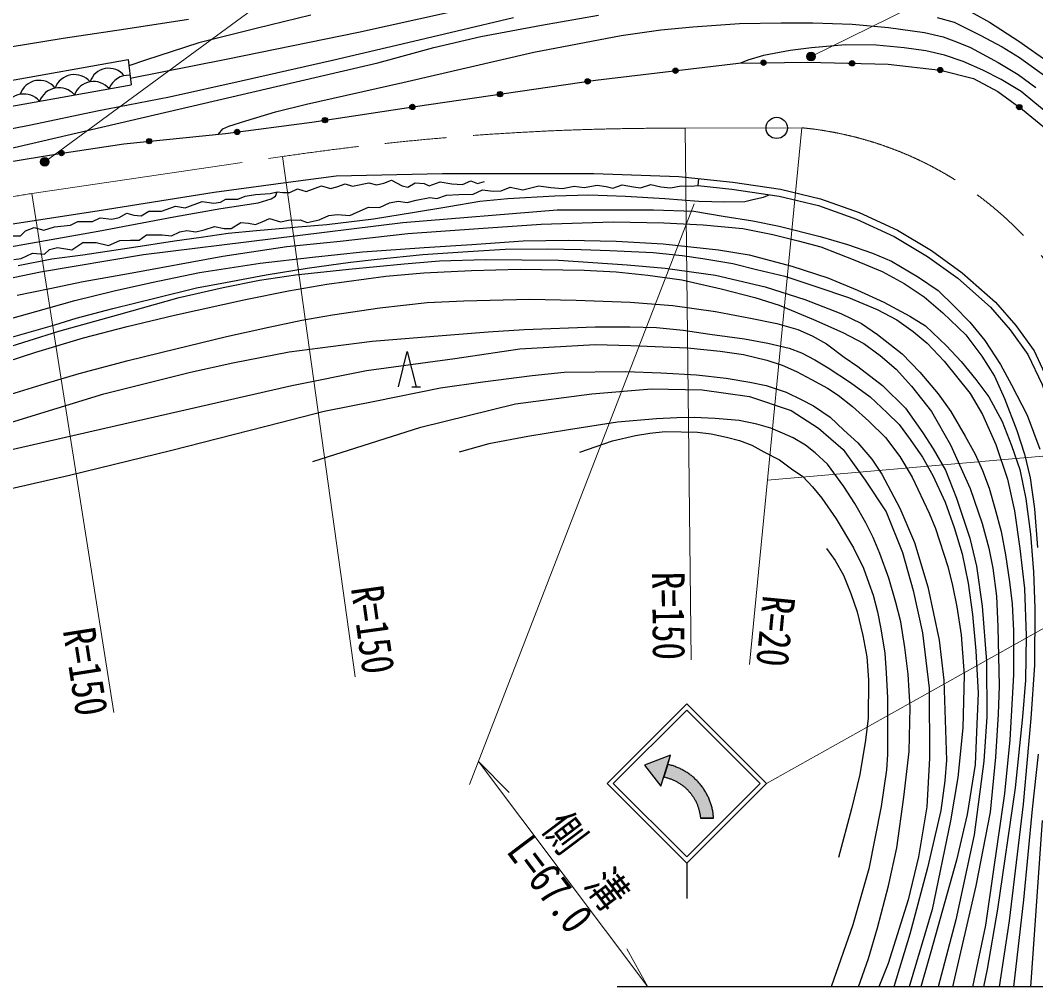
# Model space of a CAD drawing. Units: millimetres, scale not verified. Extents: x 40000 to 680000, y 20000 to 380000.
# Drawn here: x 231125 to 288483, y 260605 to 315190 of the extents above; entities that cross this region are included whole.
import ezdxf
from ezdxf.enums import TextEntityAlignment as Align

# ---------------------------------------------------------------- set-up
doc = ezdxf.new("R2010")
doc.units = ezdxf.units.MM
doc.header["$LTSCALE"] = 1000
doc.linetypes.add('CHAIN', pattern=[18.5, 12, -1.5, 3.5, -1.5])
for name, color, linetype, lineweight in [('M-BGD', 7, 'Continuous', 25), ('M-BMK', 2, 'CHAIN', 13), ('M-BMK-OTRS', 5, 'Continuous', 25), ('M-BMK-SRVR', 3, 'Continuous', 25), ('M-STR-HTXT', 7, 'Continuous', 13), ('M-STR-STRC', 7, 'Continuous', 25)]:
    doc.layers.add(name, color=color, linetype=linetype, lineweight=lineweight)
doc.styles.add('ＭＳ ゴシック', font='')
doc.styles.get('ＭＳ ゴシック').set_extended_font_data('MS Gothic')

msp = doc.modelspace()

# ---------------------------------------------------------------- hatches: boundary and pattern name
at = {"layer": 'M-BGD'}
for points in [[(272960, 312790, -0.41421), (273107, 312943, -0.41421), (273260, 312795, -1)], [(277959, 312769, -1), (278259, 312761, -0.41421), (278105, 312615, -0.41421)], [(267986, 312328, -1), (268284, 312363, -0.41421), (268153, 312196, -0.41421)], [(282940, 312398, -1), (283239, 312365, -0.41421), (283073, 312233, -0.41421)], [(263024, 311720, -1), (263320, 311763, -0.41421), (263194, 311593, -0.41421)], [(258076, 311000, -0.41421), (258203, 311170, -0.41421), (258373, 311043, -1)], [(253128, 310278, -1), (253425, 310322, -0.41421), (253299, 310152, -0.41421)], [(287437, 310376, -1), (287678, 310198, -1)], [(248184, 309530, -1), (248481, 309575, -0.41421), (248355, 309404, -0.41421)], [(243228, 308868, -0.41421), (243358, 309036, -0.41421), (243526, 308907, -1)], [(238255, 308351, -0.41421), (238390, 308515, -0.41421), (238554, 308381, -1)], [(233303, 307669, -1), (233600, 307713, -0.41421), (233474, 307543, -0.41421)]]:
    msp.add_hatch(color=256, dxfattribs=at).paths.add_polyline_path(points)
at = {"layer": 'M-STR-HTXT'}
for points in [[(276027, 313062, -1), (275555, 313228, -0.41421), (275874, 313381, -0.41421)], [(232724, 307316, -1), (232285, 307077, -0.41421), (232385, 307416, -0.41421)]]:
    msp.add_hatch(color=256, dxfattribs=at).paths.add_polyline_path(points)
at = {"layer": 'M-STR-STRC'}
for points in [[(267696, 273161), (267862, 273680), (266392, 273116), (267304, 271932), (267470, 272451), (267470, 272451)], [(267701, 273173), (267701, 273173), (267862, 273680), (266392, 273116), (267304, 271932), (267470, 272451), (267470, 272451)], [(269601, 271949), (269565, 271994), (269529, 272039), (269491, 272084), (269453, 272127), (269414, 272170), (269374, 272213), (269334, 272254), (269293, 272295), (269251, 272335), (269208, 272375), (269165, 272414), (269121, 272452), (269076, 272489), (269031, 272525), (268985, 272561), (268939, 272595), (268891, 272629), (268844, 272663), (268796, 272695), (268747, 272726), (268697, 272757), (268648, 272787), (268597, 272815), (268546, 272843), (268495, 272871), (268443, 272897), (268391, 272922), (268338, 272946), (268285, 272970), (268231, 272992), (268177, 273014), (268123, 273034), (268069, 273054), (268014, 273073), (267958, 273091), (267903, 273107), (267847, 273123), (267791, 273138), (267734, 273152), (267696, 273161), (267470, 272451), (267474, 272450), (267518, 272441), (267562, 272431), (267606, 272420), (267650, 272408), (267693, 272396), (267736, 272383), (267779, 272369), (267822, 272355), (267864, 272340), (267907, 272324), (267949, 272307), (267990, 272289), (268031, 272271), (268072, 272252), (268113, 272233), (268153, 272212), (268193, 272191), (268233, 272170), (268272, 272147), (268311, 272124), (268349, 272100), (268387, 272076), (268425, 272051), (268462, 272025), (268498, 271999), (268535, 271972), (268570, 271944), (268605, 271916), (268640, 271887), (268674, 271858), (268708, 271828), (268741, 271797), (268774, 271766), (268806, 271734), (268837, 271702), (268868, 271669), (268898, 271635), (268928, 271601), (268957, 271567), (268986, 271532), (269014, 271497), (269041, 271461), (269068, 271424), (269094, 271387), (269119, 271350), (269144, 271312), (269168, 271274), (269191, 271236), (269214, 271197), (269236, 271157), (269258, 271117), (269278, 271077), (269298, 271037), (269317, 270996), (269336, 270955), (269354, 270913), (269371, 270872), (269387, 270830), (269403, 270787), (269418, 270745), (269432, 270702), (269445, 270659), (269458, 270615), (269470, 270572), (269481, 270528), (269491, 270484), (269501, 270440), (269509, 270396), (269517, 270351), (269525, 270307), (269531, 270262), (269537, 270217), (269542, 270173), (269546, 270128), (270289, 270129), (270285, 270187), (270280, 270245), (270273, 270302), (270266, 270360), (270258, 270417), (270249, 270475), (270238, 270532), (270227, 270589), (270215, 270646), (270201, 270702), (270187, 270758), (270172, 270814), (270156, 270870), (270139, 270926), (270120, 270981), (270101, 271036), (270081, 271090), (270060, 271144), (270038, 271198), (270015, 271251), (269992, 271304), (269967, 271357), (269941, 271409), (269915, 271461), (269887, 271512), (269859, 271563), (269830, 271613), (269800, 271662), (269769, 271712), (269737, 271760), (269704, 271808), (269671, 271856), (269636, 271902)]]:
    msp.add_hatch(color=256, dxfattribs=at).paths.add_polyline_path(points)

# ---------------------------------------------------------------- linework, layer by layer
at = {"layer": 'M-BGD'}
for p, q in [((237216, 312982), (237383, 311552)), ((269440, 306256), (269397, 305858)), ((253235, 294492), (253735, 294492))]:
    msp.add_line(p, q, dxfattribs=at)
for points in [[(284112, 316058), (285876, 315092), (287534, 314018), (289253, 312816), (290752, 311590), (292126, 310213), (293078, 309121), (294106, 307732), (295316, 305988), (296212, 304454), (297289, 302205), (297602, 301325), (297981, 300123), (298236, 298950), (298393, 297889), (298531, 296404), (298599, 292895), (298510, 287303), (298170, 280992), (298111, 273710), (298172, 265795), (298016, 262844), (297847, 260605)], [(227449, 307225), (251325, 312781), (254479, 313660), (257132, 314270), (260560, 314925), (263784, 315474)], [(247545, 315490), (244445, 314733), (241210, 313915), (238196, 312940), (237258, 312617)], [(237340, 311919), (242750, 312993), (250230, 314528), (255256, 315637)], [(228628, 308691), (231711, 309288), (235458, 310069), (239552, 310873), (243592, 311764), (248758, 312945), (253333, 314008), (255807, 314593), (258989, 315353)], [(229489, 313523), (233550, 314174), (237089, 314717), (240634, 315250)], [(242326, 308761), (242560, 309065), (242905, 309205), (243874, 309520), (245549, 310019), (247297, 310453), (252735, 311673), (260132, 313387), (265070, 314325), (267317, 314656), (269109, 314828), (271753, 315014), (274104, 315057), (275892, 315057), (278114, 314964), (280164, 314792), (282208, 314493), (283263, 314253), (284001, 313982), (284797, 313648), (286357, 312802), (287500, 312128), (288500, 311398)], [(282914, 315353), (283882, 315085), (285352, 314353), (286588, 313686), (287572, 313091), (289735, 311532), (291907, 309443), (293084, 307826), (293779, 306831), (295079, 304719), (295726, 303397), (296379, 301850), (296954, 300115), (297452, 298367), (297770, 296654), (297794, 293673), (297554, 289730), (297200, 284909), (297145, 282330), (297076, 279193), (296953, 272230), (297100, 266252), (297100, 260605)], [(289563, 309616), (288432, 310538), (287654, 311162), (286533, 311849), (285497, 312377), (284393, 312856), (283326, 313227), (282286, 313471), (281046, 313634), (279472, 313778), (277745, 313796), (275821, 313643), (274616, 313483), (273114, 313212), (272225, 312937), (271806, 312773)], [(192994, 302270), (200737, 305099), (204927, 306401), (208344, 307255), (212603, 308424), (216980, 309377), (222798, 310305), (230037, 311696), (237216, 312982)], [(226203, 306505), (233350, 307676), (236977, 308222), (242725, 308802), (247587, 309439), (253438, 310324), (263612, 311805), (271701, 312771), (275597, 312831), (280143, 312711), (283097, 312381), (284966, 311906), (286347, 311177), (287735, 310156), (289215, 308947)], [(193508, 300865), (200426, 303393), (205205, 304844), (208878, 305963), (213853, 307177), (218572, 308157), (224293, 309205), (237383, 311552)], [(230328, 303647), (235576, 304439), (242072, 305486), (246247, 306046), (248973, 306412), (254981, 306539), (263514, 306542), (268326, 306375), (271370, 306049), (274073, 305649), (276331, 305112), (278512, 304328), (280677, 303333), (282595, 302185), (284332, 300935), (286207, 299279), (287354, 297957), (288394, 296517), (289215, 294774), (290465, 290806), (291234, 287308), (290765, 279402), (290042, 269345), (289552, 260605)], [(230415, 303016), (231140, 303016), (231423, 303294), (231911, 303490), (232454, 303340), (233048, 303518), (233957, 303620), (234376, 303828), (235212, 303828), (235641, 304029), (236302, 303951), (236704, 304047), (237137, 304293), (237531, 304189), (237946, 304143), (238388, 304408), (239109, 304408), (239883, 304696), (240434, 304605), (241406, 304963), (242057, 304862), (242428, 304926), (242734, 305091), (243406, 305091), (243827, 305256), (244416, 305351), (245248, 305406), (245634, 305506), (245960, 305460), (246351, 305460), (246786, 305666), (247267, 305529), (248141, 305834), (248651, 305689), (248999, 305781), (249476, 305959), (249888, 305831), (250805, 306008), (251254, 305891), (251662, 305987), (252102, 306161), (252702, 305840), (253013, 305767), (253427, 306019), (253936, 305978), (254220, 305840), (254838, 306074), (255493, 305955), (256100, 305922), (256576, 306120), (256957, 305966), (257352, 306083)], [(230754, 301689), (231165, 301737), (231810, 302030), (232483, 301984), (232779, 302236), (233226, 302364), (234027, 302219), (234662, 302642), (235419, 302633), (236107, 302470), (236743, 302754), (237345, 302779), (237835, 302771), (238247, 303072), (239142, 303080), (239657, 303020), (240127, 303237), (240524, 303315), (241034, 303244), (241520, 303353), (242092, 303547), (242647, 303439), (243030, 303433), (243587, 303768), (244023, 303725), (244411, 303655), (244783, 303811), (245199, 303994), (245829, 303805), (246282, 303897), (246940, 303929), (247337, 303772), (248007, 303918), (248559, 304167), (249034, 304221), (249747, 304172), (250162, 304350), (250799, 304636), (251411, 304615), (251972, 304890), (252474, 304971), (252987, 304901), (253480, 305036), (254268, 305182), (254662, 305117), (255202, 305322), (255893, 305355), (256716, 305377), (257234, 305609), (257828, 305549), (258297, 305560), (258805, 305760), (259512, 305614), (260422, 305835), (261102, 305749), (261760, 305690), (262419, 305814), (262986, 305749), (263706, 305873), (264224, 305809), (264592, 305701), (265121, 305890), (265763, 305792), (266163, 305722), (266742, 305922), (267304, 305787), (267854, 305727), (268454, 305846), (269015, 305819), (269397, 305858)], [(269397, 305858), (271320, 305652), (273997, 305256), (276217, 304728), (278361, 303957), (280490, 302978), (282376, 301850), (284082, 300622), (285922, 298996), (287041, 297708), (288048, 296313), (288841, 294628), (289748, 291839), (290451, 289013), (290738, 287093), (290580, 282864), (289643, 269371), (289151, 260605)], [(198596, 292808), (198789, 293226), (199413, 293767), (202096, 294766), (206719, 296091), (210955, 297226), (212517, 297872), (215935, 299240), (217802, 299811), (223267, 301145), (226704, 301659), (230542, 302397), (235522, 303283), (239793, 304090), (242458, 304566), (244570, 304889), (245289, 305104), (245534, 305250), (245634, 305506)], [(231008, 301340), (232903, 301709), (234658, 301947), (237412, 302359), (239840, 302728), (241350, 302949), (242875, 303170), (244458, 303310), (246826, 303524), (248442, 303655), (251083, 303974), (253388, 304360), (255337, 304672), (257092, 304968), (258667, 305132), (261328, 305280), (263239, 305329), (265306, 305255), (267534, 305124), (269461, 304976), (270921, 304935), (272045, 304952), (272496, 305067), (273114, 305206), (273419, 305342)], [(228716, 300250), (232267, 300974), (238091, 301956), (252734, 303762), (261461, 304494), (266899, 304482), (269179, 304404), (270836, 304131), (272503, 303864), (273998, 303565), (276301, 302986), (277845, 302522), (279267, 302030), (280333, 301579), (281870, 300673), (282977, 299935), (283879, 299048), (284754, 298132), (285616, 297102), (286504, 295749), (287119, 294602), (288007, 292895), (288719, 290976)], [(230951, 299662), (232787, 300041), (234684, 300432), (237242, 300885), (242563, 301868), (246174, 302406), (249197, 302712), (253009, 303142), (257012, 303435), (260555, 303669), (264606, 303803), (267470, 303742), (269693, 303645), (271946, 303424), (273635, 303094), (275067, 302727), (276352, 302397), (278269, 301648), (279811, 301000), (281059, 300327), (282186, 299569), (283242, 298669), (284528, 297434), (285446, 296223), (286156, 295097), (286721, 293830), (287418, 292019), (287859, 290686), (288165, 289340), (288423, 287596), (288594, 285418)], [(229026, 297911), (231993, 298742), (234201, 299368), (236425, 299903), (238540, 300386), (241241, 300940), (244678, 301475), (247635, 301814), (250459, 302122), (253930, 302358), (256637, 302532), (259523, 302727), (262090, 302768), (264785, 302716), (267435, 302572), (270561, 302223), (272306, 301936), (274709, 301309), (276748, 300641), (278422, 299953), (279911, 299265), (281369, 298475), (282252, 297941), (283446, 296808), (284268, 295915), (285110, 294909), (285839, 293914), (286581, 292535), (287115, 291180), (287587, 289825), (287926, 288169), (288193, 286157), (288358, 284029), (288440, 281979), (288419, 278757), (288204, 275745), (287782, 270916), (286981, 264321), (286425, 260605)], [(230566, 297281), (233067, 297991), (234275, 298363), (236344, 298905), (238796, 299523), (241074, 300071), (242725, 300387), (245011, 300810), (247336, 301189), (249780, 301533), (251287, 301701), (253865, 301954), (256403, 302123), (258517, 302256), (260888, 302284), (262806, 302249), (264428, 302179), (266871, 302081), (268504, 301905), (269678, 301737), (271368, 301454), (272710, 301110), (274308, 300739), (276056, 300157), (277906, 299528), (279530, 298849), (280643, 298266), (281566, 297610), (282352, 296949), (283314, 295934), (284779, 294107), (285477, 292916), (286238, 291233), (286891, 289265), (287288, 287491), (287589, 285349), (287854, 283098), (287951, 280428), (287916, 277919), (287730, 275845), (287324, 271843), (286325, 264980), (285751, 261595), (285530, 260605)], [(229937, 296571), (233302, 297633), (236685, 298569), (240105, 299533), (242583, 300103), (244644, 300509), (246678, 300805), (249690, 301143), (252810, 301443), (254797, 301612), (257379, 301681), (261525, 301635), (265406, 301374), (267553, 301189), (270404, 300790), (273199, 300128), (275442, 299422), (277482, 298629), (278650, 298068), (279549, 297438), (280949, 296360), (281948, 295323), (282972, 294099), (283694, 293093), (284501, 291695), (285063, 290677), (285478, 289770), (285855, 288772), (286171, 287632), (286532, 286318), (286786, 284995), (287009, 283474), (287147, 282228), (287239, 280700), (287239, 278214), (287024, 274554), (286723, 271517), (286085, 267096), (285654, 264072), (284909, 260605)], [(228689, 295364), (232011, 296439), (234694, 297256), (237168, 297903), (239842, 298534), (243845, 299416), (246277, 299906), (248449, 300292), (251764, 300743), (253925, 300921), (256608, 301067), (259364, 301129), (262980, 301077), (264786, 300983), (266571, 300795), (268487, 300533), (270710, 300032), (272620, 299532), (273988, 299104), (275935, 298298), (277584, 297557), (278774, 296941), (279693, 296253), (280603, 295487), (281459, 294516), (282607, 293087), (283673, 291215), (284790, 288753), (285469, 286766), (285834, 285368), (286064, 284242), (286263, 282672), (286336, 280929), (286420, 277606), (286367, 276000), (286211, 273564), (285919, 270454), (285093, 266305), (283787, 260605)], [(230585, 294072), (232540, 294684), (234441, 295242), (237218, 295975), (239903, 296629), (242771, 297338), (245172, 297866), (247030, 298253), (248760, 298553), (251434, 298956), (254101, 299244), (256177, 299350), (259889, 299442), (262518, 299383), (265575, 299276), (267978, 299085), (270402, 298740), (272377, 298372), (273852, 298074), (275041, 297730), (275862, 297361), (276659, 296921), (277671, 296160), (278444, 295637), (279828, 294562), (281125, 293277), (282112, 291898), (282695, 290994), (283385, 289782), (284005, 288205), (284755, 285934), (285147, 284352), (285469, 282098), (285708, 278980), (285720, 275841), (285553, 273350), (285005, 269183), (283981, 264373), (282982, 260605)], [(230575, 292477), (235848, 294090), (240743, 295316), (243124, 295844), (246304, 296466), (248639, 296767), (250993, 297068), (254492, 297352), (257558, 297589), (259583, 297717), (263595, 297882), (265566, 297882), (267071, 297836), (268577, 297690), (270073, 297471), (272040, 297197), (273353, 296960), (274549, 296668), (275260, 296403), (276008, 296020), (276756, 295555), (278028, 294739), (279141, 293927), (280090, 293025), (280765, 292359), (281394, 291520), (282098, 290523), (282673, 289474), (283376, 287969), (283870, 286541), (284326, 285055), (284664, 283391), (284911, 281631), (285103, 279585), (285230, 277187), (285148, 274974), (285057, 273150), (284610, 270336), (284017, 267746), (282556, 262570), (281990, 260605)], [(230053, 290816), (235905, 292156), (241750, 293484), (246461, 294570), (250682, 295403), (255673, 296093), (259351, 296637), (263590, 296872), (265621, 296819), (268817, 296685), (270660, 296507), (271986, 296312), (273291, 295990), (274163, 295714), (274974, 295349), (275828, 294905), (276727, 294415), (277324, 294015), (278143, 293374), (279056, 292557), (280008, 291632), (280810, 290555), (281504, 289381), (282474, 287352), (282831, 286485), (283516, 284341), (283792, 283264), (284034, 282065), (284265, 280473), (284434, 278199), (284372, 275228), (284087, 272429), (283678, 269964), (282644, 264956), (281334, 260605)], [(252485, 294492), (252985, 296492), (253485, 294492)], [(229434, 288473), (233912, 289497), (239678, 290919), (245797, 292464), (248288, 293112), (251151, 293687), (254865, 294438), (257247, 294772), (260032, 295136), (261840, 295313), (265322, 295347), (267300, 295269), (269323, 295159), (271003, 294982), (272330, 294750), (273263, 294560), (274390, 294184), (275231, 293764), (275938, 293411), (276866, 292770), (277651, 292041), (278436, 291323), (279224, 290399), (279799, 289548), (280307, 288587), (280805, 287637), (281635, 285699), (282397, 283191), (283039, 280175), (283293, 277924), (283448, 273395), (283360, 272237), (283116, 270558), (282365, 267310), (281369, 263568), (280474, 260605)], [(247644, 290273), (253747, 292204), (259103, 293520), (263417, 294094), (266776, 294379), (269652, 294313), (272308, 293940), (274679, 293151), (276216, 292155), (277605, 290950), (278856, 289217), (280042, 287418), (280964, 285136), (281558, 282978), (282085, 280586), (282459, 277470), (282480, 273510), (282326, 270768), (281865, 267937), (281272, 265513), (280153, 261915), (279626, 260605)], [(278474, 260605), (279035, 262196), (279539, 263932), (280171, 266306), (280633, 268448), (281041, 271312), (281335, 273888), (281391, 276381), (281277, 278261), (281091, 279763), (280857, 281208), (280582, 282308), (280189, 283675), (279680, 285078), (279308, 285973), (278887, 286809), (278268, 287896), (277647, 288862), (276725, 290120), (276029, 290769), (275478, 291195), (274776, 291615), (274185, 291876), (273517, 292144), (272739, 292385), (271724, 292585), (270368, 292695), (269191, 292757), (268221, 292743), (267058, 292682), (264859, 292495), (262099, 292055), (259803, 291689), (257594, 291270), (255922, 290795)], [(262731, 290791), (264578, 291439), (265878, 291737), (266688, 291877), (267559, 291964), (269371, 291927), (270159, 291839), (271008, 291642), (271758, 291451), (272445, 291192), (273134, 290825), (274016, 290366), (274686, 289855), (275321, 289417), (275869, 288831), (276394, 288191), (277217, 287034), (278186, 285392), (278750, 284245), (279062, 283397), (279298, 282729), (279545, 281785), (279742, 280811), (279967, 279435), (280043, 278324), (280114, 276919), (280114, 275332), (280120, 273719), (280054, 272854), (279758, 270778), (279052, 267267), (278153, 264100), (276934, 260605)], [(276675, 285351), (277148, 284679), (277629, 283843), (278047, 282817), (278402, 281782), (278711, 280442), (278938, 279244), (279047, 277945), (279011, 275779), (278874, 274535), (278547, 272592), (278074, 270654), (277338, 267905)], [(288618, 273743), (288275, 270624), (287797, 265515), (287233, 260605)], [(288850, 269991), (288185, 260605)]]:
    msp.add_lwpolyline(points, dxfattribs=at)
for centre in [(273110, 312793), (278109, 312765), (268135, 312345), (283090, 312382), (263172, 311741), (258224, 311021), (253276, 310300), (287558, 310287), (248333, 309552), (243377, 308887), (238405, 308366), (233452, 307691)]:
    msp.add_circle(centre, 150, dxfattribs=at)
for centre, radius, start, end in [((234181, 310967), 1157, 40.37011, 159.96128), ((236124, 311360), 1120, 38.84488, 161.4569), ((237236, 310927), 1160, 85.78032, 159.68051), ((232202, 310670), 1130, 37.88648, 162.44491), ((235267, 310574), 1160, 40.65088, 159.68051), ((231330, 309868), 1160, 40.65088, 159.68051), ((233298, 310221), 1160, 40.65088, 159.68051)]:
    msp.add_arc(centre, radius, start, end, dxfattribs=at)
at = {"layer": 'M-BMK'}
for p, q in [((268688, 309092), (275273, 309120)), ((231784, 305411), (245935, 307495))]:
    msp.add_line(p, q, dxfattribs=at)
for centre, radius, start, end in [((267787, 159095), 150000, 89.65567, 98.37634), ((273336, 289215), 20000, 5.01089, 84.44057), ((256143, 157402), 150000, 99.34575, 107.7818)]:
    msp.add_arc(centre, radius, start, end, dxfattribs=at)
at = {"layer": 'M-BMK-OTRS'}
msp.add_line((317228, 260605), (264842, 260605), dxfattribs=at)
at = {"layer": 'M-BMK-SRVR'}
msp.add_circle((273854, 309114), 600, dxfattribs=at)
at = {"layer": 'M-STR-HTXT'}
for p, q in [((232505, 307196), (259221, 326825)), ((275791, 313145), (301816, 325963)), ((268688, 309092), (269014, 279068)), ((275273, 309120), (272322, 278801)), ((245935, 307495), (250039, 278115)), ((231784, 305411), (236404, 276089)), ((269188, 304824), (256502, 272018)), ((293259, 290961), (273336, 289215)), ((291272, 282173), (273269, 272082)), ((257004, 273317), (266582, 260605)), ((257004, 273317), (258740, 271581)), ((266582, 260605), (265392, 262752))]:
    msp.add_line(p, q, dxfattribs=at)
for centre in [(275791, 313145), (232505, 307196)]:
    msp.add_circle(centre, 250, dxfattribs=at)
at = {"layer": 'M-STR-STRC'}
for p, q in [((264269, 272082), (268769, 276582)), ((273269, 272082), (268769, 276582)), ((264623, 272082), (268769, 276229)), ((272916, 272082), (268769, 276229)), ((267862, 273680), (266392, 273116)), ((267304, 271932), (267862, 273680)), ((266392, 273116), (267304, 271932)), ((264269, 272082), (268769, 267582)), ((264623, 272082), (268769, 267935)), ((268769, 267935), (272916, 272082)), ((268769, 267582), (273269, 272082)), ((270289, 270129), (269546, 270128)), ((268769, 267582), (268769, 265582))]:
    msp.add_line(p, q, dxfattribs=at)
for points in [[(267862, 273680), (266392, 273116), (267304, 271932)], [(267862, 273680), (266392, 273116), (267304, 271932)], [(267696, 273161), (267862, 273680), (266392, 273116), (267304, 271932), (267470, 272451)], [(267696, 273161), (267470, 272451), (267470, 272451), (267474, 272450), (267518, 272441), (267562, 272431), (267606, 272420), (267650, 272408), (267693, 272396), (267736, 272383), (267779, 272369), (267822, 272355), (267864, 272340), (267907, 272324), (267949, 272307), (267990, 272289), (268031, 272271), (268072, 272252), (268113, 272233), (268153, 272212), (268193, 272191), (268233, 272170), (268272, 272147), (268311, 272124), (268349, 272100), (268387, 272076), (268425, 272051), (268462, 272025), (268498, 271999), (268535, 271972), (268570, 271944), (268605, 271916), (268640, 271887), (268674, 271858), (268708, 271828), (268741, 271797), (268774, 271766), (268806, 271734), (268837, 271702), (268868, 271669), (268898, 271635), (268928, 271601), (268957, 271567), (268986, 271532), (269014, 271497), (269041, 271461), (269068, 271424), (269094, 271387), (269119, 271350), (269144, 271312), (269168, 271274), (269191, 271236), (269214, 271197), (269236, 271157), (269258, 271117), (269278, 271077), (269298, 271037), (269317, 270996), (269336, 270955), (269354, 270913), (269371, 270872), (269387, 270830), (269403, 270787), (269418, 270745), (269432, 270702), (269445, 270659), (269458, 270615), (269470, 270572), (269481, 270528), (269491, 270484), (269501, 270440), (269509, 270396), (269517, 270351), (269525, 270307), (269531, 270262), (269537, 270217), (269542, 270173), (269546, 270128), (269546, 270128), (270289, 270129), (270289, 270129), (270285, 270187), (270280, 270245), (270273, 270302), (270266, 270360), (270258, 270417), (270249, 270475), (270238, 270532), (270227, 270589), (270215, 270646), (270201, 270702), (270187, 270758), (270172, 270814), (270156, 270870), (270139, 270926), (270120, 270981), (270101, 271036), (270081, 271090), (270060, 271144), (270038, 271198), (270015, 271251), (269992, 271304), (269967, 271357), (269941, 271409), (269915, 271461), (269887, 271512), (269859, 271563), (269830, 271613), (269800, 271662), (269769, 271712), (269737, 271760), (269704, 271808), (269671, 271856), (269636, 271902), (269601, 271949), (269565, 271994), (269529, 272039), (269491, 272084), (269453, 272127), (269414, 272170), (269374, 272213), (269334, 272254), (269293, 272295), (269251, 272335), (269208, 272375), (269165, 272414), (269121, 272452), (269076, 272489), (269031, 272525), (268985, 272561), (268939, 272595), (268891, 272629), (268844, 272663), (268796, 272695), (268747, 272726), (268697, 272757), (268648, 272787), (268597, 272815), (268546, 272843), (268495, 272871), (268443, 272897), (268391, 272922), (268338, 272946), (268285, 272970), (268231, 272992), (268177, 273014), (268123, 273034), (268069, 273054), (268014, 273073), (267958, 273091), (267903, 273107), (267847, 273123), (267791, 273138), (267734, 273152)]]:
    msp.add_lwpolyline(points, close=True, dxfattribs=at)

# ---------------------------------------------------------------- texts
at = {"layer": 'M-STR-HTXT', "style": 'ＭＳ ゴシック', "width": 0.8}
for rotation, p in [(270.623, (268699, 279065)), (278.954, (236110, 276086))]:
    msp.add_text('R=150', height=1833, rotation=rotation, dxfattribs=at).set_placement(p, align=Align.TOP_RIGHT)
for s, rotation, p in [('R=150', 277.952, (249944, 278101)), ('R=20', 264.441, (272146, 278835))]:
    msp.add_text(s, height=1833, rotation=rotation, dxfattribs=at).set_placement(p, align=Align.BOTTOM_RIGHT)
msp.add_text('側\u3000溝', height=1833, rotation=306.998, dxfattribs=at).set_placement((261919, 266837), align=Align.BOTTOM_CENTER)
msp.add_text('L=67.0', height=1833, rotation=306.998, dxfattribs=at).set_placement((261793, 266961), align=Align.TOP_CENTER)

doc.saveas('drawing.dxf')
